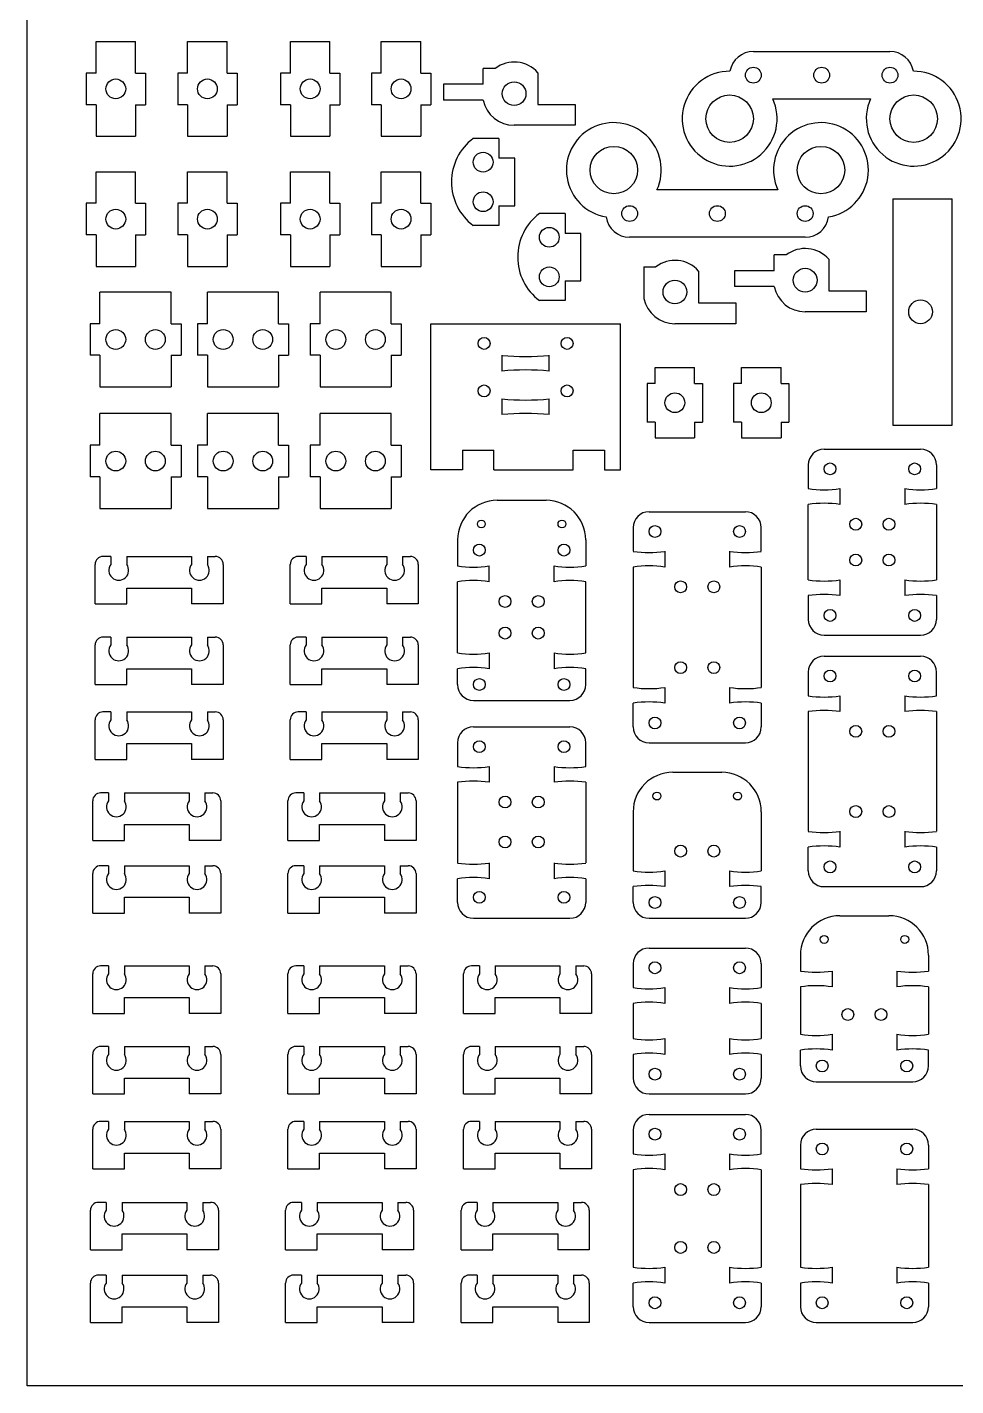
# Model space of a CAD drawing. Header units: millimetres. Extents: x -250 to 250, y -150 to 150.
# Drawn here: x -250 to -132.5, y -150 to 21.8 of the extents above; entities that cross this region are included whole.
import ezdxf

# ---------------------------------------------------------------- set-up
doc = ezdxf.new("R2010")
doc.units = ezdxf.units.MM

msp = doc.modelspace()

# ---------------------------------------------------------------- linework, layer by layer
at = {"color": 7, "linetype": 'Continuous'}
for p, q in [((-250, -150), (-250, 150)), ((-241.29, 20), (-236.29, 20)), ((-241.29, 16), (-241.29, 20)), ((-236.29, 16), (-236.29, 20)), ((-229.71, 20), (-224.71, 20)), ((-229.71, 16), (-229.71, 20)), ((-224.71, 16), (-224.71, 20)), ((-216.71, 20), (-211.71, 20)), ((-216.71, 16), (-216.71, 20)), ((-211.71, 16), (-211.71, 20)), ((-205.21, 20), (-200.21, 20)), ((-205.21, 16), (-205.21, 20)), ((-200.21, 16), (-200.21, 20)), ((-158.15, 18.73), (-140.87, 18.73)), ((-242.54, 16), (-242.54, 12)), ((-241.29, 16), (-242.54, 16)), ((-236.29, 16), (-235.04, 16)), ((-235.04, 16), (-235.04, 12)), ((-230.96, 16), (-230.96, 12)), ((-229.71, 16), (-230.96, 16)), ((-224.71, 16), (-223.46, 16)), ((-223.46, 16), (-223.46, 12)), ((-217.96, 16), (-217.96, 12)), ((-216.71, 16), (-217.96, 16)), ((-211.71, 16), (-210.46, 16)), ((-210.46, 16), (-210.46, 12)), ((-206.46, 16), (-206.46, 12)), ((-205.21, 16), (-206.46, 16)), ((-200.21, 16), (-198.96, 16)), ((-198.96, 16), (-198.96, 12)), ((-192.33, 14.59), (-192.33, 16.59)), ((-190.81, 16.59), (-192.33, 16.59)), ((-185.42, 16.04), (-185.42, 12.04)), ((-197.33, 14.59), (-197.33, 12.59)), ((-192.33, 14.59), (-197.33, 14.59)), ((-192.33, 12.59), (-197.33, 12.59)), ((-185.42, 12.04), (-180.69, 12.04)), ((-180.69, 12.04), (-180.69, 9.39)), ((-155.7, 12.73), (-143.32, 12.73)), ((-241.29, 12), (-242.54, 12)), ((-241.29, 12), (-241.29, 8)), ((-236.29, 12), (-235.04, 12)), ((-236.29, 12), (-236.29, 8)), ((-229.71, 12), (-230.96, 12)), ((-229.71, 12), (-229.71, 8)), ((-224.71, 12), (-223.46, 12)), ((-224.71, 12), (-224.71, 8)), ((-216.71, 12), (-217.96, 12)), ((-216.71, 12), (-216.71, 8)), ((-211.71, 12), (-210.46, 12)), ((-211.71, 12), (-211.71, 8)), ((-205.21, 12), (-206.46, 12)), ((-205.21, 12), (-205.21, 8)), ((-200.21, 12), (-198.96, 12)), ((-200.21, 12), (-200.21, 8)), ((-180.69, 9.39), (-188.41, 9.39)), ((-241.29, 8), (-236.29, 8)), ((-229.71, 8), (-224.71, 8)), ((-216.71, 8), (-211.71, 8)), ((-205.21, 8), (-200.21, 8)), ((-190.33, 7.73), (-193.58, 7.73)), ((-190.33, 7.73), (-190.33, 5.23)), ((-188.33, 5.23), (-190.33, 5.23)), ((-188.33, -0.77), (-188.33, 5.23)), ((-241.29, 3.53), (-236.29, 3.53)), ((-241.29, -0.47), (-241.29, 3.53)), ((-236.29, -0.47), (-236.29, 3.53)), ((-229.71, 3.53), (-224.71, 3.53)), ((-229.71, -0.47), (-229.71, 3.53)), ((-224.71, -0.47), (-224.71, 3.53)), ((-216.71, 3.53), (-211.71, 3.53)), ((-216.71, -0.47), (-216.71, 3.53)), ((-211.71, -0.47), (-211.71, 3.53)), ((-205.21, 3.53), (-200.21, 3.53)), ((-205.21, -0.47), (-205.21, 3.53)), ((-200.21, -0.47), (-200.21, 3.53)), ((-155.05, 1.23), (-170.34, 1.23)), ((-140.5, 0.08), (-133, 0.08)), ((-140.5, 0.08), (-140.5, -28.54)), ((-133, -28.54), (-133, 0.08)), ((-241.29, -0.47), (-242.54, -0.47)), ((-242.54, -0.47), (-242.54, -4.47)), ((-236.29, -0.47), (-235.04, -0.47)), ((-235.04, -0.47), (-235.04, -4.47)), ((-230.96, -0.47), (-230.96, -4.47)), ((-229.71, -0.47), (-230.96, -0.47)), ((-224.71, -0.47), (-223.46, -0.47)), ((-223.46, -0.47), (-223.46, -4.47)), ((-217.96, -0.47), (-217.96, -4.47)), ((-216.71, -0.47), (-217.96, -0.47)), ((-211.71, -0.47), (-210.46, -0.47)), ((-210.46, -0.47), (-210.46, -4.47)), ((-206.46, -0.47), (-206.46, -4.47)), ((-205.21, -0.47), (-206.46, -0.47)), ((-200.21, -0.47), (-198.96, -0.47)), ((-198.96, -0.47), (-198.96, -4.47)), ((-190.33, -0.77), (-190.33, -3.27)), ((-190.33, -0.77), (-188.33, -0.77)), ((-190.33, -3.27), (-193.58, -3.27)), ((-181.96, -1.77), (-185.21, -1.77)), ((-181.96, -1.77), (-181.96, -4.27)), ((-241.29, -4.47), (-242.54, -4.47)), ((-241.29, -4.47), (-241.29, -8.47)), ((-236.29, -4.47), (-236.29, -8.47)), ((-236.29, -4.47), (-235.04, -4.47)), ((-229.71, -4.47), (-230.96, -4.47)), ((-229.71, -4.47), (-229.71, -8.47)), ((-224.71, -4.47), (-223.46, -4.47)), ((-224.71, -4.47), (-224.71, -8.47)), ((-216.71, -4.47), (-217.96, -4.47)), ((-216.71, -4.47), (-216.71, -8.47)), ((-211.71, -4.47), (-210.46, -4.47)), ((-211.71, -4.47), (-211.71, -8.47)), ((-205.21, -4.47), (-206.46, -4.47)), ((-205.21, -4.47), (-205.21, -8.47)), ((-200.21, -4.47), (-198.96, -4.47)), ((-200.21, -4.47), (-200.21, -8.47)), ((-179.96, -4.27), (-181.96, -4.27)), ((-179.96, -10.27), (-179.96, -4.27)), ((-151.6, -4.77), (-173.8, -4.77)), ((-241.29, -8.47), (-236.29, -8.47)), ((-229.71, -8.47), (-224.71, -8.47)), ((-216.71, -8.47), (-211.71, -8.47)), ((-205.21, -8.47), (-200.21, -8.47)), ((-172, -8.49), (-172, -12.49)), ((-172, -8.49), (-170.48, -8.49)), ((-155.52, -8.99), (-155.52, -6.99)), ((-154, -6.99), (-155.52, -6.99)), ((-148.6, -7.54), (-148.6, -11.54)), ((-181.96, -10.27), (-181.96, -12.77)), ((-181.96, -10.27), (-179.96, -10.27)), ((-165.08, -9.04), (-165.08, -13.04)), ((-155.52, -8.99), (-160.52, -8.99)), ((-160.52, -8.99), (-160.52, -10.99)), ((-240.79, -15.69), (-240.79, -11.69)), ((-231.79, -11.69), (-240.79, -11.69)), ((-231.79, -15.69), (-231.79, -11.69)), ((-227.21, -15.69), (-227.21, -11.69)), ((-218.21, -11.69), (-227.21, -11.69)), ((-218.21, -15.69), (-218.21, -11.69)), ((-212.96, -15.69), (-212.96, -11.69)), ((-203.96, -11.69), (-212.96, -11.69)), ((-203.96, -15.69), (-203.96, -11.69)), ((-155.52, -10.99), (-160.52, -10.99)), ((-148.6, -11.54), (-143.88, -11.54)), ((-143.88, -11.54), (-143.88, -14.19)), ((-181.96, -12.77), (-185.21, -12.77)), ((-165.08, -13.04), (-160.36, -13.04)), ((-160.36, -13.04), (-160.36, -15.69)), ((-143.88, -14.19), (-151.6, -14.19)), ((-240.79, -15.69), (-242.04, -15.69)), ((-242.04, -15.69), (-242.04, -19.69)), ((-231.79, -15.69), (-230.54, -15.69)), ((-230.54, -15.69), (-230.54, -19.69)), ((-227.21, -15.69), (-228.46, -15.69)), ((-228.46, -15.69), (-228.46, -19.69)), ((-218.21, -15.69), (-216.96, -15.69)), ((-216.96, -15.69), (-216.96, -19.69)), ((-212.96, -15.69), (-214.21, -15.69)), ((-214.21, -15.69), (-214.21, -19.69)), ((-203.96, -15.69), (-202.71, -15.69)), ((-202.71, -15.69), (-202.71, -19.69)), ((-198.96, -15.69), (-174.96, -15.69)), ((-198.96, -34.19), (-198.96, -15.69)), ((-174.96, -34.19), (-174.96, -15.69)), ((-160.36, -15.69), (-168.08, -15.69)), ((-240.79, -19.69), (-242.04, -19.69)), ((-240.79, -19.69), (-240.79, -23.69)), ((-231.79, -19.69), (-231.79, -23.69)), ((-231.79, -19.69), (-230.54, -19.69)), ((-227.21, -19.69), (-228.46, -19.69)), ((-227.21, -19.69), (-227.21, -23.69)), ((-218.21, -19.69), (-218.21, -23.69)), ((-218.21, -19.69), (-216.96, -19.69)), ((-212.96, -19.69), (-214.21, -19.69)), ((-212.96, -19.69), (-212.96, -23.69)), ((-203.96, -19.69), (-203.96, -23.69)), ((-203.96, -19.69), (-202.71, -19.69)), ((-189.96, -19.69), (-189.96, -21.69)), ((-183.96, -21.69), (-183.96, -19.69)), ((-170.58, -21.24), (-165.58, -21.24)), ((-170.58, -23.24), (-170.58, -21.24)), ((-165.58, -23.24), (-165.58, -21.24)), ((-159.65, -21.24), (-154.65, -21.24)), ((-159.65, -23.24), (-159.65, -21.24)), ((-154.65, -23.24), (-154.65, -21.24)), ((-240.79, -23.69), (-231.79, -23.69)), ((-227.21, -23.69), (-218.21, -23.69)), ((-212.96, -23.69), (-203.96, -23.69)), ((-170.58, -23.24), (-171.58, -23.24)), ((-171.58, -23.24), (-171.58, -28.14)), ((-165.58, -23.24), (-164.58, -23.24)), ((-164.58, -23.24), (-164.58, -28.14)), ((-159.65, -23.24), (-160.65, -23.24)), ((-160.65, -23.24), (-160.65, -28.14)), ((-154.65, -23.24), (-153.65, -23.24)), ((-153.65, -23.24), (-153.65, -28.14)), ((-189.96, -25.19), (-189.96, -27.19)), ((-183.96, -27.19), (-183.96, -25.19)), ((-231.79, -27.06), (-240.79, -27.06)), ((-240.79, -31.06), (-240.79, -27.06)), ((-231.79, -31.06), (-231.79, -27.06)), ((-227.21, -31.06), (-227.21, -27.06)), ((-218.21, -27.06), (-227.21, -27.06)), ((-218.21, -31.06), (-218.21, -27.06)), ((-212.96, -31.06), (-212.96, -27.06)), ((-203.96, -27.06), (-212.96, -27.06)), ((-203.96, -31.06), (-203.96, -27.06)), ((-170.58, -28.14), (-171.58, -28.14)), ((-170.58, -28.14), (-170.58, -30.14)), ((-165.58, -28.14), (-165.58, -30.14)), ((-165.58, -28.14), (-164.58, -28.14)), ((-159.65, -28.14), (-160.65, -28.14)), ((-159.65, -28.14), (-159.65, -30.14)), ((-154.65, -28.14), (-154.65, -30.14)), ((-154.65, -28.14), (-153.65, -28.14)), ((-140.5, -28.54), (-133, -28.54)), ((-170.58, -30.14), (-165.58, -30.14)), ((-159.65, -30.14), (-154.65, -30.14)), ((-240.79, -31.06), (-242.04, -31.06)), ((-242.04, -31.06), (-242.04, -35.06)), ((-231.79, -31.06), (-230.54, -31.06)), ((-230.54, -31.06), (-230.54, -35.06)), ((-227.21, -31.06), (-228.46, -31.06)), ((-228.46, -31.06), (-228.46, -35.06)), ((-218.21, -31.06), (-216.96, -31.06)), ((-216.96, -31.06), (-216.96, -35.06)), ((-212.96, -31.06), (-214.21, -31.06)), ((-214.21, -31.06), (-214.21, -35.06)), ((-203.96, -31.06), (-202.71, -31.06)), ((-202.71, -31.06), (-202.71, -35.06)), ((-194.96, -31.69), (-190.96, -31.69)), ((-194.96, -31.69), (-194.96, -34.19)), ((-190.96, -34.19), (-190.96, -31.69)), ((-180.96, -34.19), (-180.96, -31.69)), ((-180.96, -31.69), (-176.96, -31.69)), ((-176.96, -31.69), (-176.96, -34.19)), ((-149.2, -31.55), (-137, -31.55)), ((-194.96, -34.19), (-198.96, -34.19)), ((-190.96, -34.19), (-180.96, -34.19)), ((-176.96, -34.19), (-174.96, -34.19)), ((-151.2, -33.55), (-151.2, -36.55)), ((-135, -33.55), (-135, -36.55)), ((-240.79, -35.06), (-242.04, -35.06)), ((-240.79, -35.06), (-240.79, -39.06)), ((-231.79, -35.06), (-230.54, -35.06)), ((-231.79, -35.06), (-231.79, -39.06)), ((-227.21, -35.06), (-228.46, -35.06)), ((-227.21, -35.06), (-227.21, -39.06)), ((-218.21, -35.06), (-218.21, -39.06)), ((-218.21, -35.06), (-216.96, -35.06)), ((-212.96, -35.06), (-214.21, -35.06)), ((-212.96, -35.06), (-212.96, -39.06)), ((-203.96, -35.06), (-203.96, -39.06)), ((-203.96, -35.06), (-202.71, -35.06)), ((-147.2, -36.55), (-147.2, -38.55)), ((-139, -36.55), (-139, -38.55)), ((-240.79, -39.06), (-231.79, -39.06)), ((-227.21, -39.06), (-218.21, -39.06)), ((-212.96, -39.06), (-203.96, -39.06)), ((-190.56, -38.02), (-184.36, -38.02)), ((-171.35, -39.47), (-159.15, -39.47)), ((-151.2, -48.08), (-151.2, -38.55)), ((-135, -38.55), (-135, -48.08)), ((-173.35, -41.47), (-173.35, -44.47)), ((-157.15, -44.47), (-157.15, -41.47)), ((-195.56, -43.02), (-195.56, -46.32)), ((-179.36, -43.02), (-179.36, -46.32)), ((-169.35, -44.47), (-169.35, -46.47)), ((-161.15, -44.47), (-161.15, -46.47)), ((-241.41, -51.13), (-241.41, -46.13)), ((-239.41, -45.13), (-240.41, -45.13)), ((-239.41, -45.13), (-239.41, -46.13)), ((-237.41, -45.13), (-237.41, -46.13)), ((-237.41, -45.13), (-229.21, -45.13)), ((-229.21, -45.13), (-229.21, -46.13)), ((-227.21, -45.13), (-227.21, -46.13)), ((-227.21, -45.13), (-226.21, -45.13)), ((-225.21, -46.13), (-225.21, -51.13)), ((-216.73, -51.13), (-216.73, -46.13)), ((-214.73, -45.13), (-215.73, -45.13)), ((-214.73, -45.13), (-214.73, -46.13)), ((-212.73, -45.13), (-212.73, -46.13)), ((-212.73, -45.13), (-204.53, -45.13)), ((-204.53, -45.13), (-204.53, -46.13)), ((-202.53, -45.13), (-202.53, -46.13)), ((-202.53, -45.13), (-201.53, -45.13)), ((-200.53, -46.13), (-200.53, -51.13)), ((-191.56, -48.32), (-191.56, -46.32)), ((-183.36, -48.32), (-183.36, -46.32)), ((-173.35, -46.47), (-173.35, -61.68)), ((-157.15, -46.47), (-157.15, -61.68)), ((-147.2, -48.08), (-147.2, -50.08)), ((-139, -48.08), (-139, -50.08)), ((-237.41, -51.13), (-237.41, -49.13)), ((-237.41, -49.13), (-229.21, -49.13)), ((-229.21, -49.13), (-229.21, -51.13)), ((-212.73, -49.13), (-204.53, -49.13)), ((-212.73, -51.13), (-212.73, -49.13)), ((-204.53, -49.13), (-204.53, -51.13)), ((-195.56, -57.32), (-195.56, -48.32)), ((-179.36, -57.32), (-179.36, -48.32)), ((-241.41, -51.13), (-237.41, -51.13)), ((-225.21, -51.13), (-229.21, -51.13)), ((-216.73, -51.13), (-212.73, -51.13)), ((-200.53, -51.13), (-204.53, -51.13)), ((-151.2, -50.08), (-151.2, -53.08)), ((-135, -50.08), (-135, -53.08)), ((-241.41, -61.32), (-241.41, -56.32)), ((-239.41, -55.32), (-240.41, -55.32)), ((-239.41, -55.32), (-239.41, -56.32)), ((-237.41, -55.32), (-237.41, -56.32)), ((-237.41, -55.32), (-229.21, -55.32)), ((-229.21, -55.32), (-229.21, -56.32)), ((-227.21, -55.32), (-227.21, -56.32)), ((-227.21, -55.32), (-226.21, -55.32)), ((-225.21, -56.32), (-225.21, -61.32)), ((-216.73, -61.32), (-216.73, -56.32)), ((-214.73, -55.32), (-215.73, -55.32)), ((-214.73, -55.32), (-214.73, -56.32)), ((-212.73, -55.32), (-212.73, -56.32)), ((-212.73, -55.32), (-204.53, -55.32)), ((-204.53, -55.32), (-204.53, -56.32)), ((-202.53, -55.32), (-202.53, -56.32)), ((-202.53, -55.32), (-201.53, -55.32)), ((-200.53, -56.32), (-200.53, -61.32)), ((-149.2, -55.08), (-137, -55.08)), ((-191.56, -57.32), (-191.56, -59.32)), ((-183.36, -57.32), (-183.36, -59.32)), ((-149.2, -57.74), (-137, -57.74)), ((-237.41, -61.32), (-237.41, -59.32)), ((-237.41, -59.32), (-229.21, -59.32)), ((-229.21, -59.32), (-229.21, -61.32)), ((-212.73, -61.32), (-212.73, -59.32)), ((-212.73, -59.32), (-204.53, -59.32)), ((-204.53, -59.32), (-204.53, -61.32)), ((-195.56, -61.32), (-195.56, -59.32)), ((-179.36, -61.32), (-179.36, -59.32)), ((-151.2, -59.74), (-151.2, -62.74)), ((-135, -62.74), (-135, -59.74)), ((-241.41, -61.32), (-237.41, -61.32)), ((-225.21, -61.32), (-229.21, -61.32)), ((-216.73, -61.32), (-212.73, -61.32)), ((-200.53, -61.32), (-204.53, -61.32)), ((-169.35, -61.68), (-169.35, -63.68)), ((-161.15, -61.68), (-161.15, -63.68)), ((-193.56, -63.32), (-181.36, -63.32)), ((-147.2, -62.74), (-147.2, -64.74)), ((-139, -62.74), (-139, -64.74)), ((-239.41, -64.79), (-240.41, -64.79)), ((-239.41, -64.79), (-239.41, -65.79)), ((-237.41, -64.79), (-237.41, -65.79)), ((-237.41, -64.79), (-229.21, -64.79)), ((-229.21, -64.79), (-229.21, -65.79)), ((-227.21, -64.79), (-227.21, -65.79)), ((-227.21, -64.79), (-226.21, -64.79)), ((-214.73, -64.79), (-215.73, -64.79)), ((-214.73, -64.79), (-214.73, -65.79)), ((-212.73, -64.79), (-204.53, -64.79)), ((-212.73, -64.79), (-212.73, -65.79)), ((-204.53, -64.79), (-204.53, -65.79)), ((-202.53, -64.79), (-202.53, -65.79)), ((-202.53, -64.79), (-201.53, -64.79)), ((-173.35, -66.68), (-173.35, -63.68)), ((-157.15, -63.68), (-157.15, -66.68)), ((-151.2, -64.74), (-151.2, -79.88)), ((-135, -64.74), (-135, -79.88)), ((-241.41, -70.79), (-241.41, -65.79)), ((-225.21, -65.79), (-225.21, -70.79)), ((-216.73, -70.79), (-216.73, -65.79)), ((-200.53, -65.79), (-200.53, -70.79)), ((-193.56, -66.68), (-181.36, -66.68)), ((-195.56, -68.68), (-195.56, -71.68)), ((-179.36, -71.68), (-179.36, -68.68)), ((-171.35, -68.68), (-159.15, -68.68)), ((-237.41, -70.79), (-237.41, -68.79)), ((-237.41, -68.79), (-229.21, -68.79)), ((-229.21, -68.79), (-229.21, -70.79)), ((-212.73, -70.79), (-212.73, -68.79)), ((-212.73, -68.79), (-204.53, -68.79)), ((-204.53, -68.79), (-204.53, -70.79)), ((-241.41, -70.79), (-237.41, -70.79)), ((-225.21, -70.79), (-229.21, -70.79)), ((-216.73, -70.79), (-212.73, -70.79)), ((-200.53, -70.79), (-204.53, -70.79)), ((-191.56, -71.68), (-191.56, -73.68)), ((-183.36, -71.68), (-183.36, -73.68)), ((-195.56, -73.68), (-195.56, -83.88)), ((-179.36, -73.68), (-179.36, -83.88)), ((-168.35, -72.42), (-162.15, -72.42)), ((-239.71, -75.03), (-240.71, -75.03)), ((-239.71, -75.03), (-239.71, -76.03)), ((-237.71, -75.03), (-237.71, -76.03)), ((-237.71, -75.03), (-229.51, -75.03)), ((-229.51, -75.03), (-229.51, -76.03)), ((-227.51, -75.03), (-227.51, -76.03)), ((-227.51, -75.03), (-226.51, -75.03)), ((-215.02, -75.03), (-216.02, -75.03)), ((-215.02, -75.03), (-215.02, -76.03)), ((-213.02, -75.03), (-213.02, -76.03)), ((-213.02, -75.03), (-204.82, -75.03)), ((-204.82, -75.03), (-204.82, -76.03)), ((-202.82, -75.03), (-201.82, -75.03)), ((-202.82, -75.03), (-202.82, -76.03)), ((-241.71, -81.03), (-241.71, -76.03)), ((-225.51, -76.03), (-225.51, -81.03)), ((-217.02, -81.03), (-217.02, -76.03)), ((-200.82, -76.03), (-200.82, -81.03)), ((-237.71, -81.03), (-237.71, -79.03)), ((-237.71, -79.03), (-229.51, -79.03)), ((-229.51, -79.03), (-229.51, -81.03)), ((-213.02, -81.03), (-213.02, -79.03)), ((-213.02, -79.03), (-204.82, -79.03)), ((-204.82, -79.03), (-204.82, -81.03)), ((-173.35, -77.42), (-173.35, -84.88)), ((-157.15, -77.42), (-157.15, -84.88)), ((-147.2, -79.88), (-147.2, -81.88)), ((-139, -79.88), (-139, -81.88)), ((-241.71, -81.03), (-237.71, -81.03)), ((-225.51, -81.03), (-229.51, -81.03)), ((-217.02, -81.03), (-213.02, -81.03)), ((-200.82, -81.03), (-204.82, -81.03)), ((-151.2, -84.88), (-151.2, -81.88)), ((-135, -81.88), (-135, -84.88)), ((-191.56, -83.88), (-191.56, -85.88)), ((-183.36, -83.88), (-183.36, -85.88)), ((-241.71, -90.23), (-241.71, -85.23)), ((-239.71, -84.23), (-240.71, -84.23)), ((-239.71, -84.23), (-239.71, -85.23)), ((-237.71, -84.23), (-237.71, -85.23)), ((-237.71, -84.23), (-229.51, -84.23)), ((-229.51, -84.23), (-229.51, -85.23)), ((-227.51, -84.23), (-227.51, -85.23)), ((-227.51, -84.23), (-226.51, -84.23)), ((-225.51, -85.23), (-225.51, -90.23)), ((-217.02, -90.23), (-217.02, -85.23)), ((-215.02, -84.23), (-216.02, -84.23)), ((-215.02, -84.23), (-215.02, -85.23)), ((-213.02, -84.23), (-213.02, -85.23)), ((-213.02, -84.23), (-204.82, -84.23)), ((-204.82, -84.23), (-204.82, -85.23)), ((-202.82, -84.23), (-202.82, -85.23)), ((-202.82, -84.23), (-201.82, -84.23)), ((-200.82, -85.23), (-200.82, -90.23)), ((-195.56, -88.88), (-195.56, -85.88)), ((-179.36, -85.88), (-179.36, -88.88)), ((-169.35, -84.88), (-169.35, -86.88)), ((-161.15, -84.88), (-161.15, -86.88)), ((-173.35, -88.88), (-173.35, -86.88)), ((-157.15, -88.88), (-157.15, -86.88)), ((-149.2, -86.88), (-137, -86.88)), ((-237.71, -90.23), (-237.71, -88.23)), ((-237.71, -88.23), (-229.51, -88.23)), ((-229.51, -88.23), (-229.51, -90.23)), ((-213.02, -88.23), (-204.82, -88.23)), ((-213.02, -90.23), (-213.02, -88.23)), ((-204.82, -88.23), (-204.82, -90.23)), ((-241.71, -90.23), (-237.71, -90.23)), ((-225.51, -90.23), (-229.51, -90.23)), ((-217.02, -90.23), (-213.02, -90.23)), ((-200.82, -90.23), (-204.82, -90.23)), ((-193.56, -90.88), (-181.36, -90.88)), ((-171.35, -90.88), (-159.15, -90.88)), ((-147.2, -90.55), (-141, -90.55)), ((-171.35, -94.64), (-159.15, -94.64)), ((-152.2, -95.55), (-152.2, -97.55)), ((-136, -95.55), (-136, -97.55)), ((-241.71, -102.9), (-241.71, -97.9)), ((-239.71, -96.9), (-240.71, -96.9)), ((-239.71, -96.9), (-239.71, -97.9)), ((-237.71, -96.9), (-237.71, -97.9)), ((-237.71, -96.9), (-229.51, -96.9)), ((-229.51, -96.9), (-229.51, -97.9)), ((-227.51, -96.9), (-227.51, -97.9)), ((-227.51, -96.9), (-226.51, -96.9)), ((-225.51, -97.9), (-225.51, -102.9)), ((-217.02, -102.9), (-217.02, -97.9)), ((-215.02, -96.9), (-216.02, -96.9)), ((-215.02, -96.9), (-215.02, -97.9)), ((-213.02, -96.9), (-213.02, -97.9)), ((-213.02, -96.9), (-204.82, -96.9)), ((-204.82, -96.9), (-204.82, -97.9)), ((-202.82, -96.9), (-202.82, -97.9)), ((-202.82, -96.9), (-201.82, -96.9)), ((-200.82, -97.9), (-200.82, -102.9)), ((-194.81, -102.9), (-194.81, -97.9)), ((-192.81, -96.9), (-193.81, -96.9)), ((-192.81, -96.9), (-192.81, -97.9)), ((-190.81, -96.9), (-190.81, -97.9)), ((-190.81, -96.9), (-182.61, -96.9)), ((-182.61, -96.9), (-182.61, -97.9)), ((-180.61, -96.9), (-180.61, -97.9)), ((-180.61, -96.9), (-179.61, -96.9)), ((-178.61, -97.9), (-178.61, -102.9)), ((-173.35, -96.64), (-173.35, -99.64)), ((-157.15, -96.64), (-157.15, -99.64)), ((-148.2, -97.55), (-148.2, -99.55)), ((-140, -97.55), (-140, -99.55)), ((-169.35, -99.64), (-169.35, -101.64)), ((-161.15, -99.64), (-161.15, -101.64)), ((-152.2, -99.55), (-152.2, -105.55)), ((-136, -99.55), (-136, -105.55)), ((-237.71, -100.9), (-229.51, -100.9)), ((-237.71, -102.9), (-237.71, -100.9)), ((-229.51, -100.9), (-229.51, -102.9)), ((-213.02, -100.9), (-204.82, -100.9)), ((-213.02, -102.9), (-213.02, -100.9)), ((-204.82, -100.9), (-204.82, -102.9)), ((-190.81, -100.9), (-182.61, -100.9)), ((-190.81, -102.9), (-190.81, -100.9)), ((-182.61, -100.9), (-182.61, -102.9)), ((-241.71, -102.9), (-237.71, -102.9)), ((-225.51, -102.9), (-229.51, -102.9)), ((-217.02, -102.9), (-213.02, -102.9)), ((-200.82, -102.9), (-204.82, -102.9)), ((-194.81, -102.9), (-190.81, -102.9)), ((-178.61, -102.9), (-182.61, -102.9)), ((-173.35, -101.64), (-173.35, -106.09)), ((-157.15, -101.64), (-157.15, -106.09)), ((-169.35, -106.09), (-169.35, -108.09)), ((-161.15, -106.09), (-161.15, -108.09)), ((-148.2, -105.55), (-148.2, -107.55)), ((-140, -105.55), (-140, -107.55)), ((-241.71, -113.09), (-241.71, -108.09)), ((-239.71, -107.09), (-240.71, -107.09)), ((-239.71, -107.09), (-239.71, -108.09)), ((-237.71, -107.09), (-237.71, -108.09)), ((-237.71, -107.09), (-229.51, -107.09)), ((-229.51, -107.09), (-229.51, -108.09)), ((-227.51, -107.09), (-227.51, -108.09)), ((-227.51, -107.09), (-226.51, -107.09)), ((-225.51, -108.09), (-225.51, -113.09)), ((-217.02, -113.09), (-217.02, -108.09)), ((-215.02, -107.09), (-216.02, -107.09)), ((-215.02, -107.09), (-215.02, -108.09)), ((-213.02, -107.09), (-213.02, -108.09)), ((-213.02, -107.09), (-204.82, -107.09)), ((-204.82, -107.09), (-204.82, -108.09)), ((-202.82, -107.09), (-202.82, -108.09)), ((-202.82, -107.09), (-201.82, -107.09)), ((-200.82, -108.09), (-200.82, -113.09)), ((-194.81, -113.09), (-194.81, -108.09)), ((-192.81, -107.09), (-193.81, -107.09)), ((-192.81, -107.09), (-192.81, -108.09)), ((-190.81, -107.09), (-190.81, -108.09)), ((-190.81, -107.09), (-182.61, -107.09)), ((-182.61, -107.09), (-182.61, -108.09)), ((-180.61, -107.09), (-179.61, -107.09)), ((-180.61, -107.09), (-180.61, -108.09)), ((-178.61, -108.09), (-178.61, -113.09)), ((-173.35, -108.09), (-173.35, -111.09)), ((-157.15, -108.09), (-157.15, -111.09)), ((-152.2, -109.55), (-152.2, -107.55)), ((-136, -109.55), (-136, -107.55)), ((-237.71, -113.09), (-237.71, -111.09)), ((-237.71, -111.09), (-229.51, -111.09)), ((-229.51, -111.09), (-229.51, -113.09)), ((-213.02, -113.09), (-213.02, -111.09)), ((-213.02, -111.09), (-204.82, -111.09)), ((-204.82, -111.09), (-204.82, -113.09)), ((-190.81, -111.09), (-182.61, -111.09)), ((-190.81, -113.09), (-190.81, -111.09)), ((-182.61, -111.09), (-182.61, -113.09)), ((-150.2, -111.55), (-138, -111.55)), ((-241.71, -113.09), (-237.71, -113.09)), ((-225.51, -113.09), (-229.51, -113.09)), ((-217.02, -113.09), (-213.02, -113.09)), ((-200.82, -113.09), (-204.82, -113.09)), ((-194.81, -113.09), (-190.81, -113.09)), ((-178.61, -113.09), (-182.61, -113.09)), ((-171.35, -113.09), (-159.15, -113.09)), ((-239.71, -116.56), (-240.71, -116.56)), ((-239.71, -116.56), (-239.71, -117.56)), ((-237.71, -116.56), (-229.51, -116.56)), ((-237.71, -116.56), (-237.71, -117.56)), ((-229.51, -116.56), (-229.51, -117.56)), ((-227.51, -116.56), (-227.51, -117.56)), ((-227.51, -116.56), (-226.51, -116.56)), ((-215.02, -116.56), (-216.02, -116.56)), ((-215.02, -116.56), (-215.02, -117.56)), ((-213.02, -116.56), (-204.82, -116.56)), ((-213.02, -116.56), (-213.02, -117.56)), ((-204.82, -116.56), (-204.82, -117.56)), ((-202.82, -116.56), (-202.82, -117.56)), ((-202.82, -116.56), (-201.82, -116.56)), ((-192.81, -116.56), (-193.81, -116.56)), ((-192.81, -116.56), (-192.81, -117.56)), ((-190.81, -116.56), (-182.61, -116.56)), ((-190.81, -116.56), (-190.81, -117.56)), ((-182.61, -116.56), (-182.61, -117.56)), ((-180.61, -116.56), (-179.61, -116.56)), ((-180.61, -116.56), (-180.61, -117.56)), ((-171.35, -115.68), (-159.15, -115.68)), ((-241.71, -122.56), (-241.71, -117.56)), ((-225.51, -117.56), (-225.51, -122.56)), ((-217.02, -122.56), (-217.02, -117.56)), ((-200.82, -117.56), (-200.82, -122.56)), ((-194.81, -122.56), (-194.81, -117.56)), ((-178.61, -117.56), (-178.61, -122.56)), ((-173.35, -117.68), (-173.35, -120.68)), ((-157.15, -120.68), (-157.15, -117.68)), ((-150.2, -117.55), (-138, -117.55)), ((-152.2, -119.55), (-152.2, -122.55)), ((-136, -119.55), (-136, -122.55)), ((-237.71, -122.56), (-237.71, -120.56)), ((-237.71, -120.56), (-229.51, -120.56)), ((-229.51, -120.56), (-229.51, -122.56)), ((-213.02, -122.56), (-213.02, -120.56)), ((-213.02, -120.56), (-204.82, -120.56)), ((-204.82, -120.56), (-204.82, -122.56)), ((-190.81, -120.56), (-182.61, -120.56)), ((-190.81, -122.56), (-190.81, -120.56)), ((-182.61, -120.56), (-182.61, -122.56)), ((-169.35, -120.68), (-169.35, -122.68)), ((-161.15, -120.68), (-161.15, -122.68)), ((-241.71, -122.56), (-237.71, -122.56)), ((-225.51, -122.56), (-229.51, -122.56)), ((-217.02, -122.56), (-213.02, -122.56)), ((-200.82, -122.56), (-204.82, -122.56)), ((-194.81, -122.56), (-190.81, -122.56)), ((-178.61, -122.56), (-182.61, -122.56)), ((-173.35, -122.68), (-173.35, -135)), ((-157.15, -122.68), (-157.15, -135)), ((-148.2, -122.55), (-148.2, -124.55)), ((-140, -122.55), (-140, -124.55)), ((-152.2, -124.55), (-152.2, -135)), ((-136, -124.55), (-136, -135)), ((-240, -126.8), (-241, -126.8)), ((-240, -126.8), (-240, -127.8)), ((-238, -126.8), (-238, -127.8)), ((-238, -126.8), (-229.8, -126.8)), ((-229.8, -126.8), (-229.8, -127.8)), ((-227.8, -126.8), (-226.8, -126.8)), ((-227.8, -126.8), (-227.8, -127.8)), ((-215.32, -126.8), (-216.32, -126.8)), ((-215.32, -126.8), (-215.32, -127.8)), ((-213.32, -126.8), (-213.32, -127.8)), ((-213.32, -126.8), (-205.12, -126.8)), ((-205.12, -126.8), (-205.12, -127.8)), ((-203.12, -126.8), (-202.12, -126.8)), ((-203.12, -126.8), (-203.12, -127.8)), ((-193.1, -126.8), (-194.1, -126.8)), ((-193.1, -126.8), (-193.1, -127.8)), ((-191.1, -126.8), (-182.9, -126.8)), ((-191.1, -126.8), (-191.1, -127.8)), ((-182.9, -126.8), (-182.9, -127.8)), ((-180.9, -126.8), (-180.9, -127.8)), ((-180.9, -126.8), (-179.9, -126.8)), ((-242, -132.8), (-242, -127.8)), ((-225.8, -127.8), (-225.8, -132.8)), ((-217.32, -132.8), (-217.32, -127.8)), ((-201.12, -127.8), (-201.12, -132.8)), ((-195.1, -132.8), (-195.1, -127.8)), ((-178.9, -127.8), (-178.9, -132.8)), ((-238, -132.8), (-238, -130.8)), ((-238, -130.8), (-229.8, -130.8)), ((-229.8, -130.8), (-229.8, -132.8)), ((-213.32, -132.8), (-213.32, -130.8)), ((-213.32, -130.8), (-205.12, -130.8)), ((-205.12, -130.8), (-205.12, -132.8)), ((-191.1, -132.8), (-191.1, -130.8)), ((-191.1, -130.8), (-182.9, -130.8)), ((-182.9, -130.8), (-182.9, -132.8)), ((-242, -132.8), (-238, -132.8)), ((-225.8, -132.8), (-229.8, -132.8)), ((-217.32, -132.8), (-213.32, -132.8)), ((-201.12, -132.8), (-205.12, -132.8)), ((-195.1, -132.8), (-191.1, -132.8)), ((-178.9, -132.8), (-182.9, -132.8)), ((-169.35, -135), (-169.35, -137)), ((-161.15, -135), (-161.15, -137)), ((-148.2, -135), (-148.2, -137)), ((-140, -135), (-140, -137)), ((-242, -142), (-242, -137)), ((-240, -136), (-241, -136)), ((-240, -136), (-240, -137)), ((-238, -136), (-238, -137)), ((-238, -136), (-229.8, -136)), ((-229.8, -136), (-229.8, -137)), ((-227.8, -136), (-227.8, -137)), ((-227.8, -136), (-226.8, -136)), ((-225.8, -137), (-225.8, -142)), ((-217.32, -142), (-217.32, -137)), ((-215.32, -136), (-216.32, -136)), ((-215.32, -136), (-215.32, -137)), ((-213.32, -136), (-213.32, -137)), ((-213.32, -136), (-205.12, -136)), ((-205.12, -136), (-205.12, -137)), ((-203.12, -136), (-203.12, -137)), ((-203.12, -136), (-202.12, -136)), ((-201.12, -137), (-201.12, -142)), ((-195.1, -142), (-195.1, -137)), ((-193.1, -136), (-194.1, -136)), ((-193.1, -136), (-193.1, -137)), ((-191.1, -136), (-182.9, -136)), ((-191.1, -136), (-191.1, -137)), ((-182.9, -136), (-182.9, -137)), ((-180.9, -136), (-180.9, -137)), ((-180.9, -136), (-179.9, -136)), ((-178.9, -137), (-178.9, -142)), ((-173.35, -140), (-173.35, -137)), ((-157.15, -137), (-157.15, -140)), ((-152.2, -137), (-152.2, -140)), ((-136, -137), (-136, -140)), ((-238, -140), (-229.8, -140)), ((-238, -142), (-238, -140)), ((-229.8, -140), (-229.8, -142)), ((-213.32, -140), (-205.12, -140)), ((-213.32, -142), (-213.32, -140)), ((-205.12, -140), (-205.12, -142)), ((-191.1, -140), (-182.9, -140)), ((-191.1, -142), (-191.1, -140)), ((-182.9, -140), (-182.9, -142)), ((-242, -142), (-238, -142)), ((-225.8, -142), (-229.8, -142)), ((-217.32, -142), (-213.32, -142)), ((-201.12, -142), (-205.12, -142)), ((-195.1, -142), (-191.1, -142)), ((-178.9, -142), (-182.9, -142)), ((-171.35, -142), (-159.15, -142)), ((-150.2, -142), (-138, -142)), ((250, -150), (-250, -150))]:
    msp.add_line(p, q, dxfattribs=at)
for centre, radius in [((-158.15, 15.73), 1), ((-149.51, 15.73), 1), ((-140.87, 15.73), 1), ((-238.79, 14), 1.25), ((-227.21, 14), 1.25), ((-214.21, 14), 1.25), ((-202.71, 14), 1.25), ((-188.41, 13.39), 1.5), ((-161.15, 10.23), 3), ((-137.87, 10.23), 3), ((-192.33, 4.73), 1.25), ((-175.8, 3.73), 3), ((-149.6, 3.73), 3), ((-192.33, -0.27), 1.25), ((-238.79, -2.47), 1.25), ((-227.21, -2.47), 1.25), ((-214.21, -2.47), 1.25), ((-202.71, -2.47), 1.25), ((-173.8, -1.77), 1), ((-162.7, -1.77), 1), ((-151.6, -1.77), 1), ((-183.96, -4.77), 1.25), ((-183.96, -9.77), 1.25), ((-168.08, -11.69), 1.5), ((-151.6, -10.19), 1.5), ((-137, -14.19), 1.5), ((-238.79, -17.69), 1.25), ((-233.79, -17.69), 1.25), ((-225.21, -17.69), 1.25), ((-220.21, -17.69), 1.25), ((-210.96, -17.69), 1.25), ((-205.96, -17.69), 1.25), ((-192.21, -18.19), 0.75), ((-181.71, -18.19), 0.75), ((-192.21, -24.19), 0.75), ((-181.71, -24.19), 0.75), ((-168.08, -25.69), 1.25), ((-157.15, -25.69), 1.25), ((-238.79, -33.06), 1.25), ((-233.79, -33.06), 1.25), ((-225.21, -33.06), 1.25), ((-220.21, -33.06), 1.25), ((-210.96, -33.06), 1.25), ((-205.96, -33.06), 1.25), ((-148.45, -34.05), 0.75), ((-137.75, -34.05), 0.75), ((-192.56, -41.02), 0.5), ((-182.36, -41.02), 0.5), ((-170.6, -41.97), 0.75), ((-159.9, -41.97), 0.75), ((-145.2, -41.05), 0.75), ((-141, -41.05), 0.75), ((-192.81, -44.32), 0.75), ((-182.11, -44.32), 0.75), ((-145.2, -45.58), 0.75), ((-141, -45.58), 0.75), ((-167.35, -48.97), 0.75), ((-163.15, -48.97), 0.75), ((-189.56, -50.82), 0.75), ((-185.36, -50.82), 0.75), ((-148.45, -52.58), 0.75), ((-137.75, -52.58), 0.75), ((-189.56, -54.82), 0.75), ((-185.36, -54.82), 0.75), ((-167.35, -59.18), 0.75), ((-163.15, -59.18), 0.75), ((-148.45, -60.24), 0.75), ((-137.75, -60.24), 0.75), ((-192.81, -61.32), 0.75), ((-182.11, -61.32), 0.75), ((-170.6, -66.18), 0.75), ((-159.9, -66.18), 0.75), ((-145.2, -67.24), 0.75), ((-141, -67.24), 0.75), ((-192.81, -69.18), 0.75), ((-182.11, -69.18), 0.75), ((-189.56, -76.18), 0.75), ((-185.36, -76.18), 0.75), ((-170.35, -75.42), 0.5), ((-160.15, -75.42), 0.5), ((-145.2, -77.38), 0.758), ((-141, -77.38), 0.75), ((-189.56, -81.23), 0.75), ((-185.36, -81.23), 0.75), ((-167.35, -82.38), 0.75), ((-163.15, -82.38), 0.75), ((-148.45, -84.38), 0.75), ((-137.75, -84.38), 0.75), ((-192.81, -88.23), 0.75), ((-182.11, -88.23), 0.75), ((-170.6, -88.88), 0.75), ((-159.9, -88.88), 0.75), ((-149.2, -93.55), 0.5), ((-139, -93.55), 0.5), ((-170.6, -97.14), 0.75), ((-159.9, -97.14), 0.75), ((-146.2, -103.05), 0.75), ((-142, -103.05), 0.75), ((-170.6, -110.59), 0.75), ((-159.9, -110.59), 0.75), ((-149.45, -109.55), 0.75), ((-138.75, -109.55), 0.75), ((-170.6, -118.18), 0.75), ((-159.9, -118.18), 0.75), ((-149.45, -120.05), 0.75), ((-138.75, -120.05), 0.75), ((-167.35, -125.18), 0.75), ((-163.15, -125.18), 0.75), ((-167.35, -132.5), 0.75), ((-163.15, -132.5), 0.75), ((-170.6, -139.5), 0.75), ((-159.9, -139.5), 0.75), ((-149.45, -139.5), 0.75), ((-138.75, -139.5), 0.75)]:
    msp.add_circle(centre, radius, dxfattribs=at)
for centre, radius, start, end in [((-188.41, 13.39), 4, 41.519, 126.8699), ((-158.15, 15.73), 3, 90, 170.4088), ((-140.87, 15.73), 3, 9.5912, 90), ((-161.15, 10.23), 6, 89.5995, 24.6243), ((-137.87, 10.23), 6, 155.3757, 90.4005), ((-188.41, 13.39), 4, 191.537, 270), ((-175.8, 3.73), 6, 335.3757, 260.6934), ((-149.6, 3.73), 6, 279.3066, 204.6243), ((-189.46, 2.23), 6.88, 126.8699, 233.1301), ((-181.08, -7.27), 6.88, 126.8699, 233.1301), ((-173.8, -1.77), 3, 188.0676, 270), ((-151.6, -1.77), 3, 270, 351.9324), ((-151.6, -10.19), 4, 41.519, 126.8699), ((-168.08, -11.69), 4, 41.519, 126.8699), ((-151.6, -10.19), 4, 191.537, 270), ((-168.08, -11.69), 4, 191.537, 270), ((-186.96, 10.23), 30.08, 264.2752, 275.7248), ((-186.96, -51.62), 30.08, 84.2752, 95.7248), ((-186.96, 4.73), 30.08, 264.2752, 275.7248), ((-186.96, -57.12), 30.08, 84.2752, 95.7248), ((-149.2, -33.55), 2, 90, 180), ((-137, -33.55), 2, 360, 90), ((-149.2, -23.29), 13.41, 261.4217, 278.5783), ((-137, -23.29), 13.41, 261.4217, 278.5783), ((-190.56, -43.02), 5, 90, 180), ((-184.36, -43.02), 5, 0, 90), ((-171.35, -41.47), 2, 90, 180), ((-159.15, -41.47), 2, 360, 90), ((-149.2, -51.81), 13.41, 81.4217, 98.5783), ((-137, -51.81), 13.41, 81.4217, 98.5783), ((-171.35, -31.22), 13.41, 261.4217, 278.5783), ((-159.15, -31.22), 13.41, 261.4217, 278.5783), ((-240.41, -46.13), 1, 90, 180), ((-238.41, -46.88), 1.25, 143.1301, 36.8699), ((-228.21, -46.88), 1.25, 143.1301, 36.8699), ((-226.21, -46.13), 1, 0, 90), ((-215.73, -46.13), 1, 90, 180), ((-213.73, -46.88), 1.25, 143.1301, 36.8699), ((-203.53, -46.88), 1.25, 143.1301, 36.8699), ((-201.53, -46.13), 1, 0, 90), ((-193.56, -33.06), 13.41, 261.4217, 278.5783), ((-181.36, -33.06), 13.41, 261.4217, 278.5783), ((-171.35, -59.73), 13.41, 81.4217, 98.5783), ((-159.15, -59.73), 13.41, 81.4217, 98.5783), ((-149.2, -34.82), 13.41, 261.4217, 278.5783), ((-137, -34.82), 13.41, 261.4217, 278.5783), ((-193.56, -61.58), 13.41, 81.4217, 98.5783), ((-181.36, -61.58), 13.41, 81.4217, 98.5783), ((-149.2, -63.34), 13.41, 81.4217, 98.5783), ((-137, -63.34), 13.41, 81.4217, 98.5783), ((-149.2, -53.08), 2, 180, 270), ((-137, -53.08), 2, 270, 0), ((-240.41, -56.32), 1, 90, 180), ((-238.41, -57.07), 1.25, 143.1301, 36.8699), ((-228.21, -57.07), 1.25, 143.1301, 36.8699), ((-226.21, -56.32), 1, 0, 90), ((-215.73, -56.32), 1, 90, 180), ((-213.73, -57.07), 1.25, 143.1301, 36.8699), ((-203.53, -57.07), 1.25, 143.1301, 36.8699), ((-201.53, -56.32), 1, 0, 90), ((-193.56, -44.06), 13.41, 261.4217, 278.5783), ((-181.36, -44.06), 13.41, 261.4217, 278.5783), ((-149.2, -59.74), 2, 90, 180), ((-137, -59.74), 2, 0, 90), ((-193.56, -72.58), 13.41, 81.4217, 98.5783), ((-181.36, -72.58), 13.41, 81.4217, 98.5783), ((-193.56, -61.32), 2, 180, 270), ((-181.36, -61.32), 2, 270, 0), ((-171.35, -48.43), 13.41, 261.4217, 278.5783), ((-159.15, -48.43), 13.41, 261.4217, 278.5783), ((-171.35, -76.94), 13.41, 81.4217, 98.5783), ((-159.15, -76.94), 13.41, 81.4217, 98.5783), ((-149.2, -49.49), 13.41, 261.4217, 278.5783), ((-137, -49.49), 13.41, 261.4217, 278.5783), ((-240.41, -65.79), 1, 90, 180), ((-226.21, -65.79), 1, 0, 90), ((-215.73, -65.79), 1, 90, 180), ((-201.53, -65.79), 1, 0, 90), ((-149.2, -78), 13.41, 81.4217, 98.5783), ((-137, -78), 13.41, 81.4217, 98.5783), ((-238.41, -66.54), 1.25, 143.1301, 36.8699), ((-228.21, -66.54), 1.25, 143.1301, 36.8699), ((-213.73, -66.54), 1.25, 143.1301, 36.8699), ((-203.53, -66.54), 1.25, 143.1301, 36.8699), ((-193.56, -68.68), 2, 90, 180), ((-181.36, -68.68), 2, 360, 90), ((-171.35, -66.68), 2, 180, 270), ((-159.15, -66.68), 2, 270, 360), ((-193.56, -59.58), 13.41, 214.4821, 215.3762), ((-193.56, -58.43), 13.41, 261.4217, 278.5783), ((-181.36, -58.43), 13.41, 261.4217, 278.5783), ((-193.56, -86.94), 13.41, 81.4217, 98.5783), ((-181.36, -86.94), 13.41, 81.4217, 98.5783), ((-168.35, -77.42), 5, 90, 180), ((-162.15, -77.42), 5, 0, 90), ((-240.71, -76.03), 1, 90, 180), ((-226.51, -76.03), 1, 0, 90), ((-216.02, -76.03), 1, 90, 180), ((-201.82, -76.03), 1, 0, 90), ((-238.71, -76.78), 1.25, 143.1301, 36.8699), ((-228.51, -76.78), 1.25, 143.1301, 36.8699), ((-214.02, -76.78), 1.25, 143.1301, 36.8699), ((-203.82, -76.78), 1.25, 143.1301, 36.8699), ((-149.2, -66.63), 13.41, 261.4217, 278.5783), ((-137, -66.63), 13.41, 261.4217, 278.5783), ((-149.2, -95.14), 13.41, 81.4217, 98.5783), ((-137, -95.14), 13.41, 81.4217, 98.5783), ((-193.56, -70.63), 13.41, 261.4217, 278.5783), ((-181.36, -70.63), 13.41, 261.4217, 278.5783), ((-240.71, -85.23), 1, 90, 180), ((-238.71, -85.98), 1.25, 143.1301, 36.8699), ((-228.51, -85.98), 1.25, 143.1301, 36.8699), ((-226.51, -85.23), 1, 0, 90), ((-216.02, -85.23), 1, 90, 180), ((-214.02, -85.98), 1.25, 143.1301, 36.8699), ((-203.82, -85.98), 1.25, 143.1301, 36.8699), ((-201.82, -85.23), 1, 0, 90), ((-193.56, -99.14), 13.41, 81.4217, 98.5783), ((-181.36, -99.14), 13.41, 81.4217, 98.5783), ((-171.35, -71.63), 13.41, 261.4217, 278.5783), ((-159.15, -71.63), 13.41, 261.4217, 278.5783), ((-149.2, -84.88), 2, 180, 270), ((-137, -84.88), 2, 270, 360), ((-171.35, -100.14), 13.41, 81.4217, 98.5783), ((-159.15, -100.14), 13.41, 81.4217, 98.5783), ((-193.56, -88.88), 2, 180, 270), ((-181.36, -88.88), 2, 270, 360), ((-171.35, -88.88), 2, 180, 270), ((-159.15, -88.88), 2, 270, 0), ((-147.2, -95.55), 5, 90, 180), ((-141, -95.55), 5, 0, 90), ((-171.35, -96.64), 2, 90, 180), ((-159.15, -96.64), 2, 0, 90), ((-240.71, -97.9), 1, 90, 180), ((-238.71, -98.65), 1.25, 143.1301, 36.8699), ((-228.51, -98.65), 1.25, 143.1301, 36.8699), ((-226.51, -97.9), 1, 0, 90), ((-216.02, -97.9), 1, 90, 180), ((-214.02, -98.65), 1.25, 143.1301, 36.8699), ((-203.82, -98.65), 1.25, 143.1301, 36.8699), ((-201.82, -97.9), 1, 0, 90), ((-193.81, -97.9), 1, 90, 180), ((-191.81, -98.65), 1.25, 143.1301, 36.8699), ((-181.61, -98.65), 1.25, 143.1301, 36.8699), ((-179.61, -97.9), 1, 0, 90), ((-150.2, -84.29), 13.41, 261.4217, 278.5783), ((-138, -84.29), 13.41, 261.4217, 278.5783), ((-171.35, -86.38), 13.41, 261.4217, 278.5783), ((-159.15, -86.38), 13.41, 261.4217, 278.5783), ((-150.2, -112.81), 13.41, 81.4217, 98.5783), ((-138, -112.81), 13.41, 81.4217, 98.5783), ((-171.35, -114.9), 13.41, 81.4217, 98.5783), ((-159.15, -114.9), 13.41, 81.4217, 98.5783), ((-171.35, -92.83), 13.41, 261.4217, 278.5783), ((-159.15, -92.83), 13.41, 261.4217, 278.5783), ((-150.2, -92.29), 13.41, 261.4217, 278.5783), ((-138, -92.29), 13.41, 261.4217, 278.5783), ((-240.71, -108.09), 1, 90, 180), ((-238.71, -108.84), 1.25, 143.1301, 36.8699), ((-228.51, -108.84), 1.25, 143.1301, 36.8699), ((-226.51, -108.09), 1, 0, 90), ((-216.02, -108.09), 1, 90, 180), ((-214.02, -108.84), 1.25, 143.1301, 36.8699), ((-203.82, -108.84), 1.25, 143.1301, 36.8699), ((-201.82, -108.09), 1, 0, 90), ((-193.81, -108.09), 1, 90, 180), ((-191.81, -108.84), 1.25, 143.1301, 36.8699), ((-181.61, -108.84), 1.25, 143.1301, 36.8699), ((-179.61, -108.09), 1, 0, 90), ((-171.35, -121.35), 13.41, 81.4217, 98.5783), ((-159.15, -121.35), 13.41, 81.4217, 98.5783), ((-150.2, -120.81), 13.41, 81.4217, 98.5783), ((-138, -120.81), 13.41, 81.4217, 98.5783), ((-150.2, -109.55), 2, 180, 270), ((-138, -109.55), 2, 270, 360), ((-171.35, -111.09), 2, 180, 270), ((-159.15, -111.09), 2, 270, 360), ((-240.71, -117.56), 1, 90, 180), ((-226.51, -117.56), 1, 0, 90), ((-216.02, -117.56), 1, 90, 180), ((-201.82, -117.56), 1, 0, 90), ((-193.81, -117.56), 1, 90, 180), ((-179.61, -117.56), 1, 0, 90), ((-171.35, -117.68), 2, 90, 180), ((-159.15, -117.68), 2, 0, 90), ((-238.71, -118.31), 1.25, 143.1301, 36.8699), ((-228.51, -118.31), 1.25, 143.1301, 36.8699), ((-214.02, -118.31), 1.25, 143.1301, 36.8699), ((-203.82, -118.31), 1.25, 143.1301, 36.8699), ((-191.81, -118.31), 1.25, 143.1301, 36.8699), ((-181.61, -118.31), 1.25, 143.1301, 36.8699), ((-150.2, -119.55), 2, 90, 180), ((-138, -119.55), 2, 360, 90), ((-171.35, -107.42), 13.41, 261.4217, 278.5783), ((-159.15, -107.42), 13.41, 261.4217, 278.5783), ((-171.35, -135.94), 13.41, 81.4217, 98.5783), ((-159.15, -135.94), 13.41, 81.4217, 98.5783), ((-150.2, -109.29), 13.41, 261.4217, 278.5783), ((-138, -109.29), 13.41, 261.4217, 278.5783), ((-150.2, -137.81), 13.41, 81.4217, 98.5783), ((-138, -137.81), 13.41, 81.4217, 98.5783), ((-241, -127.8), 1, 90, 180), ((-226.8, -127.8), 1, 0, 90), ((-216.32, -127.8), 1, 90, 180), ((-202.12, -127.8), 1, 0, 90), ((-194.1, -127.8), 1, 90, 180), ((-179.9, -127.8), 1, 0, 90), ((-239, -128.55), 1.25, 143.1301, 36.8699), ((-228.8, -128.55), 1.25, 143.1301, 36.8699), ((-214.32, -128.55), 1.25, 143.1301, 36.8699), ((-204.12, -128.55), 1.25, 143.1301, 36.8699), ((-192.1, -128.55), 1.25, 143.1301, 36.8699), ((-181.9, -128.55), 1.25, 143.1301, 36.8699), ((-171.35, -121.74), 13.41, 261.4217, 278.5783), ((-159.15, -121.74), 13.41, 261.4217, 278.5783), ((-150.2, -121.74), 13.41, 261.4217, 278.5783), ((-138, -121.74), 13.41, 261.4217, 278.5783), ((-241, -137), 1, 90, 180), ((-239, -137.75), 1.25, 143.1301, 36.8699), ((-228.8, -137.75), 1.25, 143.1301, 36.8699), ((-226.8, -137), 1, 0, 90), ((-216.32, -137), 1, 90, 180), ((-214.32, -137.75), 1.25, 143.1301, 36.8699), ((-204.12, -137.75), 1.25, 143.1301, 36.8699), ((-202.12, -137), 1, 0, 90), ((-194.1, -137), 1, 90, 180), ((-192.1, -137.75), 1.25, 143.1301, 36.8699), ((-181.9, -137.75), 1.25, 143.1301, 36.8699), ((-179.9, -137), 1, 0, 90), ((-171.35, -150.26), 13.41, 81.4217, 98.5783), ((-159.15, -150.26), 13.41, 81.4217, 98.5783), ((-150.2, -150.26), 13.41, 81.4217, 98.5783), ((-138, -150.26), 13.41, 81.4217, 98.5783), ((-171.35, -140), 2, 180, 270), ((-159.15, -140), 2, 270, 360), ((-150.2, -140), 2, 180, 270), ((-138, -140), 2, 270, 360)]:
    msp.add_arc(centre, radius, start, end, dxfattribs=at)

doc.saveas('drawing.dxf')
